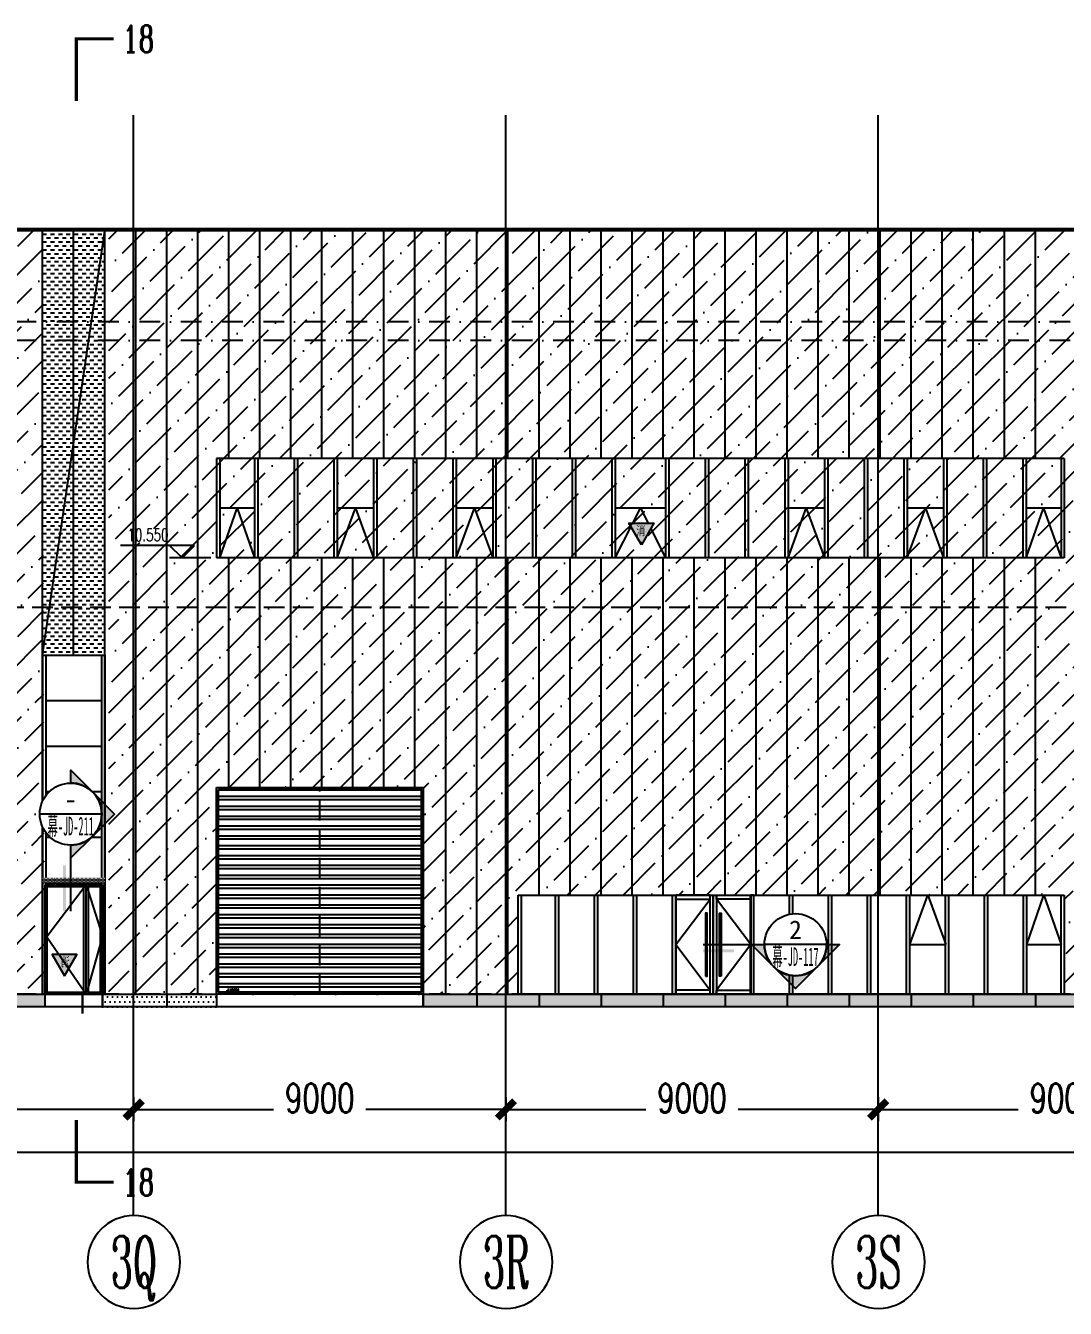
# Model space of a CAD drawing. Extents: x -2072575 to 87763, y 445513 to 805276.
# Drawn here: x -264826 to -239690, y 495625 to 526626 of the extents above; entities that cross this region are included whole.
import ezdxf
from ezdxf.enums import TextEntityAlignment as Align

# ---------------------------------------------------------------- set-up
doc = ezdxf.new("R2010")
doc.units = 0
doc.header["$LTSCALE"] = 1000
for name, pattern in [('__DASH', [0.35, 0.25, -0.1]), ('CENTER', [2, 1.25, -0.25, 0.25, -0.25]), ('DASHDOT', [1, 0.5, -0.25, 0, -0.25]), ('DOT', [0.25, 0, -0.25]), ('DOTE', [2.42, 2, -0.2, 0.02, -0.2]), ('ZN-DASH', [0.35, 0.25, -0.1])]:
    doc.linetypes.add(name, pattern=pattern)
doc.layers.get('Defpoints').update_dxf_attribs({"color": 210})
for name, color, linetype in [('!ZN1-填充-8', 8, 'Continuous'), ('!ZN1-文字-7', 7, 'Continuous'), ('!ZN1-标注-173', 173, 'Continuous'), ('!ZN3-不锈钢板幕墙-7', 7, 'Continuous'), ('!ZN3-玻璃幕墙-4', 4, 'Continuous'), ('!ZN4-辅助材料-1', 1, 'Continuous'), ('!ZN5-铝材断面-6', 6, 'Continuous'), ('!ZN7-索引-3', 3, 'Continuous'), ('3符号', 3, 'Continuous'), ('3铝板幕墙', 3, 'Continuous'), ('4玻璃幕墙', 4, 'Continuous'), ('A-AXIS-DOTE', 14, 'DOTE'), ('A-AXIS-SYMB', 3, 'Continuous'), ('A-HATCH-2', 251, 'Continuous'), ('A-LIN-V', 9, 'Continuous'), ('A-云线', 50, 'Continuous'), ('A-门窗表显示尺寸', 160, 'Continuous'), ('AS-WALL', 40, 'Continuous'), ('DIM', 173, 'Continuous'), ('DIM_ELEV', 3, 'Continuous'), ('DOT', 8, 'DOT'), ('DOTE', 1, 'CENTER'), ('IE-填充-JYZS', 7, 'Continuous'), ('PUB_TEXT', 7, 'Continuous'), ('压型钢板', 23, 'Continuous')]:
    doc.layers.add(name, color=color, linetype=linetype)
doc.layers.add('A-WALL-HATCH', color=8, linetype='Continuous', lineweight=13)
doc.layers.add('A-加建区域', color=47, linetype='Continuous', plot=False)
doc.styles.add('_TCH_AXIS', font='COMPLEX', dxfattribs={"bigfont": 'GBCBIG'})
doc.styles.add('_TCH_DIM', font='SIMPLEX', dxfattribs={"bigfont": 'GBCBIG'})
doc.styles.add('_TCH_LABEL', font='COMPLEX', dxfattribs={"bigfont": 'GBCBIG'})
doc.styles.add('A-STANDARD', font='SIMPLEX', dxfattribs={"bigfont": 'GBCBIG'})
doc.styles.add('DHTEXT-1', font='romans.shx', dxfattribs={"width": 0.7, "bigfont": 'chinese.shx'})
doc.styles.add('中南符号', font='simhei.ttf')
doc.styles.add('样式 1', font='romans.shx', dxfattribs={"width": 0.7, "bigfont": 'chinese.shx'})
doc.dimstyles.new('ZN280', dxfattribs={"dimscale": 280, "dimtxt": 2.5, "dimasz": 1.5, "dimexe": 1, "dimexo": 2, "dimgap": 0.9, "dimtad": 1, "dimdec": 0, "dimdsep": 46, "dimtxsty": 'DHTEXT-1', "dimblk": 'ARCHTICK', "dimcen": 2.5, "dimclrd": 173, "dimclre": 173, "dimclrt": 7, "dimazin": 2, "dimtfac": 1, "dimtdec": 0, "dimtix": 1, "dimtmove": 2, "dimatfit": 3, "dimfxl": 0, "dimarcsym": 0})
pattern_1 = [(45, (388215.23, -503214.68), (252.5697, 926.0889), [1190.625, -238.125, 0, -238.125])]

# ---------------------------------------------------------------- blocks, each defined once
blk = doc.blocks.new('消防救援口标识')
blk.add_wipeout([(0, 0), (-150, 260), (150, 260)]).dxf.layer = '!ZN1-标注-173'
at = {"layer": '!ZN1-填充-8'}
h = blk.add_hatch(color=252, dxfattribs=at)
h.dxf.hatch_style = 1
h.paths.add_polyline_path([(0, 0), (-150, 260), (150, 260)])
at = {"layer": '!ZN1-标注-173'}
blk.add_lwpolyline([(0, 0), (-150, 260), (150, 260)], close=True, dxfattribs=at)
at = {"layer": '!ZN1-文字-7', "ltscale": 1.5, "style": '样式 1', "width": 0.7}
blk.add_text('消', height=120, dxfattribs=at).set_placement((-62, 164), align=Align.MIDDLE_LEFT)
blk = doc.blocks.new('w4243')
at = {"layer": '!ZN4-辅助材料-1', "xscale": 2, "yscale": 2, "zscale": 2}
blk.add_blockref('消防救援口标识', (-1646421, 506714), dxfattribs=at)
blk = doc.blocks.new('WM1328')
at = {"layer": '4玻璃幕墙'}
for p, q in [((-1822540, 519937), (-1821040, 519937)), ((-1822540, 517237), (-1822540, 519937)), ((-1821040, 519937), (-1821040, 517237)), ((-1822490, 517237), (-1822490, 519887)), ((-1822490, 519887), (-1822090, 519887)), ((-1822440, 517287), (-1822440, 519837)), ((-1822440, 519837), (-1822140, 519837)), ((-1822140, 519837), (-1822140, 517287)), ((-1822090, 517237), (-1822090, 519887)), ((-1822090, 519887), (-1821090, 519887)), ((-1822040, 517287), (-1822040, 519837)), ((-1822040, 519837), (-1821140, 519837)), ((-1821090, 519887), (-1821090, 517237)), ((-1821040, 517237), (-1822540, 517237)), ((-1822140, 517287), (-1822440, 517287)), ((-1821140, 517287), (-1822040, 517287))]:
    blk.add_line(p, q, dxfattribs=at)
blk.add_lwpolyline([(-1822090, 519887), (-1822490, 518640), (-1822090, 517237)], dxfattribs=at)
at = {"layer": 'A-WALL-HATCH'}
blk.add_blockref('w4243', (-175149, 10966), dxfattribs=at)
at = {"layer": '4玻璃幕墙'}
blk.add_line((-1821140, 519837), (-1821140, 517287), dxfattribs=at)
blk.add_lwpolyline([(-1822090, 519887), (-1821140, 518630), (-1822090, 517237)], dxfattribs=at)
blk = doc.blocks.new('JLM5050')
at = {"layer": 'A-HATCH-2'}
h = blk.add_hatch(dxfattribs=at)
h.set_pattern_fill('ANSI32', color=256, scale=50, angle=45)
h.set_pattern_definition([(180, (0, 0), (-1e-14, -238.125), []), (180, (-79.38, 79.38), (-1e-14, -238.125), [])])
h.paths.add_polyline_path([(-1643430, 522187), (-1638530, 522187), (-1638530, 517287), (-1643430, 517287)])
at = {"layer": 'A-AXIS-DOTE', "linetype": '__DASH', "ltscale": 2}
blk.add_line((-1640980, 517237), (-1640980, 522237), dxfattribs=at)
at = {"layer": 'A-LIN-V'}
blk.add_lwpolyline([(-1643480, 522237), (-1638480, 522237), (-1638480, 517237), (-1643480, 517237)], close=True, dxfattribs=at)
at = {"layer": 'A-门窗表显示尺寸'}
blk.add_lwpolyline([(-1643430, 522187), (-1638530, 522187), (-1638530, 517287), (-1643430, 517287)], close=True, dxfattribs=at)
at = {"layer": 'A-门窗表显示尺寸', "color": 3, "style": 'A-STANDARD', "width": 0.705882}
blk.add_text('JLM5050', height=59.5, dxfattribs=at).set_placement((-1643230, 517317))
blk = doc.blocks.new('_ArchTick')
at = {"color": 0, "linetype": 'ByBlock', "const_width": 0.4}
blk.add_lwpolyline([(-0.5, -0.5), (0.5, 0.5)], dxfattribs=at)
blk = doc.blocks.new('*D1031')
at = {"layer": 'Defpoints', "color": 0, "ltscale": 2800, "transparency": 16777216}
for p in [(0, -1926), (184000, -1926), (184000, -3824)]:
    blk.add_point(p, dxfattribs=at)
at = {"layer": 'DIM', "color": 173, "linetype": 'ByBlock', "lineweight": -2, "ltscale": 2800, "transparency": 16777216}
for p, q in [((0, -2486), (0, -4104)), ((184000, -2486), (184000, -4104)), ((0, -3824), (90503, -3824)), ((184000, -3824), (93597, -3824))]:
    blk.add_line(p, q, dxfattribs=at)
at = {"layer": 'DIM', "color": 173, "lineweight": -2, "ltscale": 2800, "transparency": 16777216, "xscale": 420, "yscale": 420, "zscale": 420, "rotation": 180}
blk.add_blockref('_ArchTick', (0, -3824), dxfattribs=at)
at = {"layer": 'DIM', "color": 173, "lineweight": -2, "ltscale": 2800, "transparency": 16777216, "xscale": 420, "yscale": 420, "zscale": 420}
blk.add_blockref('_ArchTick', (184000, -3824), dxfattribs=at)
at = {"layer": 'DIM', "color": 7, "ltscale": 2800, "transparency": 16777216, "insert": (92050, -3549), "char_height": 700, "attachment_point": 5, "style": 'DHTEXT-1'}
blk.add_mtext('184000', dxfattribs=at)
blk = doc.blocks.new('*D1035')
at = {"layer": 'Defpoints', "color": 0, "ltscale": 2800, "transparency": 16777216}
for p in [(144000, -1926), (153000, -1926), (153000, -2784)]:
    blk.add_point(p, dxfattribs=at)
at = {"layer": 'DIM', "color": 173, "linetype": 'ByBlock', "lineweight": -2, "ltscale": 2800, "transparency": 16777216}
for p, q in [((144000, -2486), (144000, -3064)), ((144000, -2784), (147385, -2784)), ((153000, -2784), (149615, -2784)), ((153000, -2486), (153000, -3064))]:
    blk.add_line(p, q, dxfattribs=at)
at = {"layer": 'DIM', "color": 173, "lineweight": -2, "ltscale": 2800, "transparency": 16777216, "xscale": 420, "yscale": 420, "zscale": 420, "rotation": 180}
blk.add_blockref('_ArchTick', (144000, -2784), dxfattribs=at)
at = {"layer": 'DIM', "color": 173, "lineweight": -2, "ltscale": 2800, "transparency": 16777216, "xscale": 420, "yscale": 420, "zscale": 420}
blk.add_blockref('_ArchTick', (153000, -2784), dxfattribs=at)
at = {"layer": 'DIM', "color": 7, "ltscale": 2800, "transparency": 16777216, "insert": (148500, -2509), "char_height": 700, "attachment_point": 5, "style": 'DHTEXT-1'}
blk.add_mtext('9000', dxfattribs=at)
blk = doc.blocks.new('*D1036')
at = {"layer": 'Defpoints', "color": 0, "ltscale": 2800, "transparency": 16777216}
for p in [(135000, -1926), (144000, -1926), (144000, -2784)]:
    blk.add_point(p, dxfattribs=at)
at = {"layer": 'DIM', "color": 173, "linetype": 'ByBlock', "lineweight": -2, "ltscale": 2800, "transparency": 16777216}
for p, q in [((135000, -2486), (135000, -3064)), ((135000, -2784), (138385, -2784)), ((144000, -2784), (140615, -2784)), ((144000, -2486), (144000, -3064))]:
    blk.add_line(p, q, dxfattribs=at)
at = {"layer": 'DIM', "color": 173, "lineweight": -2, "ltscale": 2800, "transparency": 16777216, "xscale": 420, "yscale": 420, "zscale": 420, "rotation": 180}
blk.add_blockref('_ArchTick', (135000, -2784), dxfattribs=at)
at = {"layer": 'DIM', "color": 173, "lineweight": -2, "ltscale": 2800, "transparency": 16777216, "xscale": 420, "yscale": 420, "zscale": 420}
blk.add_blockref('_ArchTick', (144000, -2784), dxfattribs=at)
at = {"layer": 'DIM', "color": 7, "ltscale": 2800, "transparency": 16777216, "insert": (139500, -2509), "char_height": 700, "attachment_point": 5, "style": 'DHTEXT-1'}
blk.add_mtext('9000', dxfattribs=at)
blk = doc.blocks.new('*D1037')
at = {"layer": 'Defpoints', "color": 0, "ltscale": 2800, "transparency": 16777216}
for p in [(126000, -1926), (135000, -1926), (135000, -2784)]:
    blk.add_point(p, dxfattribs=at)
at = {"layer": 'DIM', "color": 173, "linetype": 'ByBlock', "lineweight": -2, "ltscale": 2800, "transparency": 16777216}
for p, q in [((126000, -2486), (126000, -3064)), ((126000, -2784), (129385, -2784)), ((135000, -2784), (131615, -2784)), ((135000, -2486), (135000, -3064))]:
    blk.add_line(p, q, dxfattribs=at)
at = {"layer": 'DIM', "color": 173, "lineweight": -2, "ltscale": 2800, "transparency": 16777216, "xscale": 420, "yscale": 420, "zscale": 420, "rotation": 180}
blk.add_blockref('_ArchTick', (126000, -2784), dxfattribs=at)
at = {"layer": 'DIM', "color": 173, "lineweight": -2, "ltscale": 2800, "transparency": 16777216, "xscale": 420, "yscale": 420, "zscale": 420}
blk.add_blockref('_ArchTick', (135000, -2784), dxfattribs=at)
at = {"layer": 'DIM', "color": 7, "ltscale": 2800, "transparency": 16777216, "insert": (130500, -2509), "char_height": 700, "attachment_point": 5, "style": 'DHTEXT-1'}
blk.add_mtext('9000', dxfattribs=at)
blk = doc.blocks.new('*D1038')
at = {"layer": 'Defpoints', "color": 0, "ltscale": 2800, "transparency": 16777216}
for p in [(117000, -1926), (126000, -1926), (126000, -2784)]:
    blk.add_point(p, dxfattribs=at)
at = {"layer": 'DIM', "color": 173, "linetype": 'ByBlock', "lineweight": -2, "ltscale": 2800, "transparency": 16777216}
for p, q in [((117000, -2486), (117000, -3064)), ((117000, -2784), (120385, -2784)), ((126000, -2784), (122615, -2784)), ((126000, -2486), (126000, -3064))]:
    blk.add_line(p, q, dxfattribs=at)
at = {"layer": 'DIM', "color": 173, "lineweight": -2, "ltscale": 2800, "transparency": 16777216, "xscale": 420, "yscale": 420, "zscale": 420, "rotation": 180}
blk.add_blockref('_ArchTick', (117000, -2784), dxfattribs=at)
at = {"layer": 'DIM', "color": 173, "lineweight": -2, "ltscale": 2800, "transparency": 16777216, "xscale": 420, "yscale": 420, "zscale": 420}
blk.add_blockref('_ArchTick', (126000, -2784), dxfattribs=at)
at = {"layer": 'DIM', "color": 7, "ltscale": 2800, "transparency": 16777216, "insert": (121500, -2509), "char_height": 700, "attachment_point": 5, "style": 'DHTEXT-1'}
blk.add_mtext('9000', dxfattribs=at)
blk = doc.blocks.new('卓越-轴号')
blk.add_circle((0, 0), 4)
at = {"color": 0, "style": '_TCH_AXIS', "width": 1.041667, "flags": 8}
blk.add_attdef('A', text='', height=4.48, dxfattribs=at).set_placement((-2, -2.24), (2, -2.24), align=Align.FIT)
blk = doc.blocks.new('*U102')
at = {"layer": '!ZN3-玻璃幕墙-4', "color": 7, "ltscale": 10}
blk.add_lwpolyline([(0, 0), (431, 1200), (863, 0)], dxfattribs=at)
blk = doc.blocks.new('*U103')
at = {"layer": '!ZN3-玻璃幕墙-4', "color": 7, "ltscale": 10}
blk.add_lwpolyline([(0, 0), (411, 1200), (823, 0)], dxfattribs=at)
blk = doc.blocks.new('*U115')
at = {"layer": '!ZN3-不锈钢板幕墙-7', "ltscale": 10}
for points in [[(793, 435), (833, 435), (833, 1965), (793, 1965)], [(1173, 435), (1133, 435), (1133, 1965), (1173, 1965)]]:
    blk.add_lwpolyline(points, close=True, dxfattribs=at)
at = {"layer": '!ZN3-玻璃幕墙-4', "color": 7, "linetype": 'ZN-DASH', "ltscale": 500}
for p, q in [((80, 1200), (903, 2300)), ((1886, 1200), (1063, 2300))]:
    blk.add_line(p, q, dxfattribs=at)
at = {"layer": '!ZN3-玻璃幕墙-4', "color": 7, "ltscale": 10}
for p, q in [((80, 1200), (903, 100)), ((1886, 1200), (1063, 100))]:
    blk.add_line(p, q, dxfattribs=at)
at = {"layer": '!ZN3-玻璃幕墙-4', "ltscale": 10}
for points in [[(80, 0), (0, 0), (0, 2400), (80, 2400)], [(80, 2300), (903, 2300), (903, 2400), (80, 2400)], [(983, 0), (903, 0), (903, 2400), (983, 2400)], [(1063, 0), (983, 0), (983, 2400), (1063, 2400)], [(1886, 2300), (1063, 2300), (1063, 2400), (1886, 2400)], [(1886, 0), (1966, 0), (1966, 2400), (1886, 2400)], [(80, 0), (903, 0), (903, 100), (80, 100)], [(1886, 0), (1063, 0), (1063, 100), (1886, 100)]]:
    blk.add_lwpolyline(points, close=True, dxfattribs=at)
blk = doc.blocks.new('*U112')
at = {"layer": '!ZN3-玻璃幕墙-4', "color": 7, "ltscale": 10}
blk.add_lwpolyline([(0, 0), (420, 1200), (840, 0)], dxfattribs=at)
blk = doc.blocks.new('*U113')
at = {"layer": '!ZN3-玻璃幕墙-4', "color": 7, "ltscale": 10}
blk.add_lwpolyline([(0, 0), (440, 1200), (880, 0)], dxfattribs=at)
blk = doc.blocks.new('*U114')
at = {"layer": '!ZN3-玻璃幕墙-4', "color": 7, "ltscale": 10}
blk.add_lwpolyline([(0, 0), (610, 1200), (1220, 0)], dxfattribs=at)
blk = doc.blocks.new('*U146')
at = {"const_width": 0.5}
for points in [[(6, 0), (0, 0), (0, -10)], [(6, -184.22), (0, -184.22), (0, -174.22)]]:
    blk.add_lwpolyline(points, dxfattribs=at)
at = {"color": 0, "style": '_TCH_LABEL', "width": 0.705882, "flags": 8}
for tag, p in [('编号上', (10.01, 0)), ('编号下', (10.01, -184.22))]:
    blk.add_attdef(tag, text='', height=4.25, dxfattribs=at).set_placement(p, align=Align.MIDDLE_CENTER)
blk = doc.blocks.new('*U151')
blk.add_trace([(0, -1.25), (0, -0.75), (5, -1.25), (5, -0.75)])
blk = doc.blocks.new('*U152')
at = {"linetype": 'Continuous'}
blk.add_wipeout([(0.09, -5), (0.46, -4.98), (0.83, -4.94), (1.19, -4.86), (1.55, -4.76), (1.89, -4.63), (2.23, -4.48), (2.55, -4.3), (2.87, -4.1), (3.16, -3.88), (3.44, -3.64), (3.7, -3.37), (3.94, -3.09), (4.15, -2.79), (4.35, -2.48), (4.52, -2.15), (4.67, -1.81), (4.79, -1.46), (4.88, -1.1), (4.95, -0.74), (4.99, -0.37), (5, 0), (4.99, 0.37), (4.95, 0.74), (4.88, 1.1), (4.79, 1.46), (4.67, 1.81), (4.52, 2.15), (4.35, 2.48), (4.15, 2.79), (3.94, 3.09), (3.7, 3.37), (3.44, 3.64), (3.16, 3.88), (2.87, 4.1), (2.55, 4.3), (2.23, 4.48), (1.89, 4.63), (1.55, 4.76), (1.19, 4.86), (0.83, 4.94), (0.46, 4.98), (0.09, 5), (-0.28, 5), (-0.65, 4.96), (-1.01, 4.9), (-1.37, 4.81), (-1.72, 4.7), (-2.07, 4.56), (-2.4, 4.42), (-2.72, 4.21), (-3.02, 3.99), (-3.31, 3.76), (-3.57, 3.51), (-3.82, 3.23), (-4.05, 2.94), (-4.26, 2.64), (-4.44, 2.31), (-4.6, 1.98), (-4.73, 1.63), (-4.84, 1.28), (-4.92, 0.92), (-4.98, 0.55), (-5, 0.18), (-5, -0.18), (-4.98, -0.55), (-4.92, -0.92), (-4.84, -1.28), (-4.73, -1.63), (-4.6, -1.98), (-4.44, -2.31), (-4.26, -2.64), (-4.05, -2.94), (-3.82, -3.23), (-3.57, -3.51), (-3.31, -3.76), (-3.02, -3.99), (-2.72, -4.21), (-2.4, -4.4), (-2.07, -4.56), (-1.72, -4.7), (-1.37, -4.81), (-1.01, -4.9), (-0.65, -4.96), (-0.28, -5)], dxfattribs=at)
h = blk.add_hatch(color=256)
h.paths.add_polyline_path([(-3.54, -3.54), (-7.07, 0), (-5, 0, 0.198912)])
h.paths.add_polyline_path([(3.54, -3.54), (0, -7.07), (-3.54, -3.54, 0.414214)])
h.paths.add_polyline_path([(5, 0), (7.07, 0), (3.54, -3.54, 0.198912)])
for points in [[(-7.07, 0), (-5, 0, 0.198912), (-3.54, -3.54), (-7.07, 0)], [(5, 0), (7.07, 0), (3.54, -3.54, 0.198912), (5, 0)], [(-3.54, -3.54, 0.414214), (3.54, -3.54), (0, -7.07), (-3.54, -3.54, 0.414214)]]:
    blk.add_lwpolyline(points, format="xyb", close=True)
at = {"ltscale": 10}
blk.add_circle((0, 0), 5, dxfattribs=at)
blk = doc.blocks.new('Zsymbol-CutIndexes_3')
at = {"linetype": 'Continuous'}
blk.add_line((5.01, 0), (-5.01, 0), dxfattribs=at)
at = {"color": 0, "style": '中南符号'}
blk.add_attdef('视图', text='', height=3, dxfattribs=at).set_placement((0, 0), align=Align.BOTTOM_CENTER)
at = {"color": 0, "style": '中南符号', "width": 0.692568}
blk.add_attdef('图号', text='', height=3, dxfattribs=at).set_placement((-3.74, -3.44), (3.73, -3.44), align=Align.FIT)
blk = doc.blocks.new('20250919090932')
at = {"layer": '!ZN1-填充-8'}
h = blk.add_hatch(dxfattribs=at)
h.set_pattern_fill('ANSI36', color=256, scale=300, style=0)
h.set_pattern_definition(pattern_1)
h.paths.add_polyline_path([(123850, 0), (123850, -27), (123850, 0), (100611, 0), (100600, 0), (121500, 0), (121500, 2400), (100600, 2400), (100600, 0), (96811, 0), (96800, 0), (98300, 0), (98400, 18450), (123800, 18458)])
blk = doc.blocks.new('20250919090956')
at = {"layer": '!ZN1-填充-8'}
h = blk.add_hatch(dxfattribs=at)
h.set_pattern_fill('ANSI36', color=256, scale=300, style=0)
h.set_pattern_definition(pattern_1)
h.paths.add_polyline_path([(150800, 18450), (125400, 18450), (125400, 0), (128000, 0), (128000, 5000), (133000, 5000), (133000, -300), (133300, 0), (148500, 0), (135300, 0), (135300, 2400), (148500, 2400), (148500, 0), (152311, 0), (152300, 0), (150800, 0)])
blk = doc.blocks.new('20250924150415')
at = {"ltscale": 10}
blk.add_wipeout([(0, 0), (0, 120), (1500, 120), (1500, 0)], dxfattribs=at).dxf.layer = '3铝板幕墙'
at = {"layer": '!ZN1-填充-8'}
h = blk.add_hatch(dxfattribs=at)
h.set_pattern_fill('DOTS', color=141, scale=20, style=0)
h.set_pattern_definition([(0, (1780047.875, -510492.864), (15.875, 31.75), [0, -31.75])])
h.paths.add_polyline_path([(0, 120), (1500, 120), (1500, 0), (0, 0)])
blk = doc.blocks.new('*U153')
blk.add_trace([(0, 1.25), (0, 0.75), (7.38, 1.25), (7.38, 0.75)])
blk = doc.blocks.new('20250821140405')
at = {"layer": 'DOT', "linetype": 'DASHDOT'}
for p, q in [((192648.2, 18500), (-7043.9, 18500)), ((192648.2, 16250), (-7043.9, 16250)), ((192648.2, 15800), (-7043.9, 15800)), ((192648.2, 0), (-7043.9, 0))]:
    blk.add_line(p, q, dxfattribs=at)
at = {"layer": 'DOTE', "ltscale": 280}
for p, q in [((126000, -5350), (126000, 21247.6)), ((135000, -5350), (135000, 21247.6)), ((144000, -5350), (144000, 21247.6))]:
    blk.add_line(p, q, dxfattribs=at)
at = {"layer": '3符号', "color": 7}
ref = blk.add_blockref('卓越-轴号', (126006.3, -6470), dxfattribs=dict(at, xscale=-280, yscale=280, zscale=280))
ref.add_attrib('A', '3Q', dxfattribs={"layer": '0', "color": 0, "height": 1254.4, "style": '_TCH_AXIS', "width": 0.535714}).set_placement((125446.3, -7097.2), (126566.3, -7097.2), align=Align.FIT)
ref = blk.add_blockref('卓越-轴号', (135006.3, -6470), dxfattribs=dict(at, xscale=-280, yscale=280, zscale=280))
ref.add_attrib('A', '3R', dxfattribs={"layer": '0', "color": 0, "height": 1254.4, "style": '_TCH_AXIS', "width": 0.506757}).set_placement((134446.3, -7097.2), (135566.3, -7097.2), align=Align.FIT)
ref = blk.add_blockref('卓越-轴号', (144006.3, -6470), dxfattribs=dict(at, xscale=-280, yscale=280, zscale=280))
ref.add_attrib('A', '3S', dxfattribs={"layer": '0', "color": 0, "height": 1254.4, "style": '_TCH_AXIS', "width": 0.568182}).set_placement((143446.3, -7097.2), (144566.3, -7097.2), align=Align.FIT)
at = {"layer": 'A-LIN-V'}
blk.add_blockref('JLM5050', (1771480.2, -517237.5), dxfattribs=at)
at = {"layer": 'DIM', "ltscale": 2800}
for base, p1, p2, picture, middle in [((184000, -3824.1), (0, -1926.1), (184000, -1926.1), '*D1031', (92050, -3549.1)), ((126000, -2784.1), (117000, -1926.1), (126000, -1926.1), '*D1038', (121500, -2509.1)), ((135000, -2784.1), (126000, -1926.1), (135000, -1926.1), '*D1037', (130500, -2509.1)), ((144000, -2784.1), (135000, -1926.1), (144000, -1926.1), '*D1036', (139500, -2509.1)), ((153000, -2784.1), (144000, -1926.1), (153000, -1926.1), '*D1035', (148500, -2509.1))]:
    dim = blk.add_linear_dim(base=base, p1=p1, p2=p2, angle=0, dimstyle='ZN280', dxfattribs=at)
    dim.commit()
    dim.dimension.update_dxf_attribs({"geometry": picture, "text_midpoint": middle, "dimtype": 129})

msp = doc.modelspace()

# ---------------------------------------------------------------- hatches: boundary and pattern name
at = {"layer": '!ZN1-填充-8'}
h = msp.add_hatch(dxfattribs=at)
h.set_pattern_fill('DOTS', color=141, scale=75, style=0)
h.set_pattern_definition([(0, (-308715.23, 502914.68), (59.53125, 119.0625), [0, -119.0625])])
h.paths.add_polyline_path([(-308715.2, 503214.7), (-264365.2, 503214.7), (-264365.2, 502914.7), (-308715.2, 502914.7)])
h = msp.add_hatch(dxfattribs=at)
h.set_pattern_fill('DOTS', color=141, scale=75, style=0)
h.set_pattern_definition([(0, (-262965.23, 502914.68), (59.531, 119.0625), [0, -119.0625])])
h.paths.add_polyline_path([(-262965.2, 503214.7), (-260215.2, 503214.7), (-260215.2, 502914.7), (-262965.2, 502914.7)])
h = msp.add_hatch(dxfattribs=at)
h.set_pattern_fill('DOTS', color=141, scale=75, style=0)
h.set_pattern_definition([(0, (-255215.23, 502914.68), (59.53125, 119.0625), [0, -119.0625])])
h.paths.add_polyline_path([(-255215.2, 503214.7), (-203315.2, 503214.7), (-203315.2, 502914.7), (-255215.2, 502914.7)])
at = {"layer": 'IE-填充-JYZS', "ltscale": 10}
h = msp.add_hatch(dxfattribs=at)
h.set_pattern_fill('DOTS', color=141, scale=10)
h.set_pattern_definition([(0, (-389015.228, 521664.675), (7.9375, 15.875), [0, -15.875])])
h.paths.add_polyline_path([(-389015.2, 521714.7), (-203315.2, 521714.7), (-203315.2, 521664.7), (-389015.2, 521664.7)])
h = msp.add_hatch(dxfattribs=at)
h.set_pattern_fill('DASH', color=253, scale=100)
h.set_pattern_definition([(0, (0, 0), (95.25, 95.25), [95.25, -95.25])])
h.paths.add_polyline_path([(-262915.2, 511414.7), (-264415.2, 511414.7), (-264415.2, 521664.7), (-262915.2, 521664.7)])

# ---------------------------------------------------------------- linework, layer by layer
at = {"layer": '!ZN7-索引-3', "ltscale": 3}
msp.add_line((-248449.1, 504414.7), (-246213.9, 504414.7), dxfattribs=at)
at = {"layer": '3铝板幕墙', "ltscale": 1000}
for p, q in [((-264415.2, 521714.7), (-264415.2, 521664.7)), ((-262915.2, 521714.7), (-262915.2, 521664.7)), ((-261415.2, 521714.7), (-261415.2, 521664.7)), ((-259915.2, 521714.7), (-259915.2, 521664.7)), ((-258415.2, 521714.7), (-258415.2, 521664.7)), ((-256915.2, 521714.7), (-256915.2, 521664.7)), ((-255415.2, 521714.7), (-255415.2, 521664.7)), ((-253915.2, 521714.7), (-253915.2, 521664.7)), ((-252415.2, 521714.7), (-252415.2, 521664.7)), ((-250915.2, 521714.7), (-250915.2, 521664.7)), ((-249415.2, 521714.7), (-249415.2, 521664.7)), ((-247915.2, 521714.7), (-247915.2, 521664.7)), ((-246415.2, 521714.7), (-246415.2, 521664.7)), ((-244915.2, 521714.7), (-244915.2, 521664.7)), ((-243415.2, 521714.7), (-243415.2, 521664.7)), ((-241915.2, 521714.7), (-241915.2, 521664.7)), ((-240415.2, 521714.7), (-240415.2, 521664.7)), ((-261415.2, 503214.7), (-261415.2, 502914.7)), ((-253915.2, 503214.7), (-253915.2, 502914.7)), ((-252415.2, 503214.7), (-252415.2, 502914.7)), ((-250915.2, 503214.7), (-250915.2, 502914.7)), ((-249415.2, 503214.7), (-249415.2, 502914.7)), ((-247915.2, 503214.7), (-247915.2, 502914.7)), ((-244915.2, 503214.7), (-244915.2, 502914.7)), ((-243415.2, 503214.7), (-243415.2, 502914.7)), ((-241915.2, 503214.7), (-241915.2, 502914.7)), ((-240415.2, 503214.7), (-240415.2, 502914.7))]:
    msp.add_line(p, q, dxfattribs=at)
msp.add_lwpolyline([(-389015.2, 521714.7), (-203315.2, 521714.7), (-203315.2, 521664.7), (-389015.2, 521664.7)], close=True, dxfattribs=at)
at = {"layer": '4玻璃幕墙', "ltscale": 10}
for p, q in [((-260215.2, 516164.7), (-260215.2, 513764.7)), ((-239715.2, 516164.7), (-260215.2, 516164.7)), ((-260135.2, 516164.7), (-260135.2, 513764.7)), ((-259295.2, 516164.7), (-259295.2, 513764.7)), ((-259215.2, 516164.7), (-259215.2, 513764.7)), ((-258335.2, 516164.7), (-258335.2, 513764.7)), ((-258255.2, 516164.7), (-258255.2, 513764.7)), ((-257375.2, 516164.7), (-257375.2, 513764.7)), ((-257295.2, 516164.7), (-257295.2, 513764.7)), ((-256415.2, 516164.7), (-256415.2, 513764.7)), ((-256335.2, 516164.7), (-256335.2, 513764.7)), ((-255455.2, 516164.7), (-255455.2, 513764.7)), ((-255375.2, 516164.7), (-255375.2, 513764.7)), ((-254495.2, 516164.7), (-254495.2, 513764.7)), ((-254415.2, 516164.7), (-254415.2, 513764.7)), ((-253535.2, 516164.7), (-253535.2, 513764.7)), ((-253455.2, 516164.7), (-253455.2, 513764.7)), ((-252575.2, 516164.7), (-252575.2, 513764.7)), ((-252495.2, 516164.7), (-252495.2, 513764.7)), ((-251615.2, 516164.7), (-251615.2, 513764.7)), ((-251535.2, 516164.7), (-251535.2, 513764.7)), ((-250655.2, 516164.7), (-250655.2, 513764.7)), ((-250575.2, 516164.7), (-250575.2, 513764.7)), ((-249355.2, 516164.7), (-249355.2, 513764.7)), ((-249275.2, 516164.7), (-249275.2, 513764.7)), ((-248395.2, 516164.7), (-248395.2, 513764.7)), ((-248315.2, 516164.7), (-248315.2, 513764.7)), ((-247435.2, 516164.7), (-247435.2, 513764.7)), ((-247355.2, 516164.7), (-247355.2, 513764.7)), ((-246475.2, 516164.7), (-246475.2, 513764.7)), ((-246395.2, 516164.7), (-246395.2, 513764.7)), ((-245515.2, 516164.7), (-245515.2, 513764.7)), ((-245435.2, 516164.7), (-245435.2, 513764.7)), ((-244555.2, 516164.7), (-244555.2, 513764.7)), ((-244475.2, 516164.7), (-244475.2, 513764.7)), ((-243595.2, 516164.7), (-243595.2, 513764.7)), ((-243515.2, 516164.7), (-243515.2, 513764.7)), ((-242635.2, 516164.7), (-242635.2, 513764.7)), ((-242555.2, 516164.7), (-242555.2, 513764.7)), ((-241675.2, 516164.7), (-241675.2, 513764.7)), ((-241595.2, 516164.7), (-241595.2, 513764.7)), ((-240715.2, 516164.7), (-240715.2, 513764.7)), ((-240635.2, 516164.7), (-240635.2, 513764.7)), ((-239795.2, 516164.7), (-239795.2, 513764.7)), ((-239715.2, 516164.7), (-239715.2, 513764.7)), ((-259295.2, 514964.7), (-260135.2, 514964.7)), ((-256415.2, 514964.7), (-257295.2, 514964.7)), ((-253535.2, 514964.7), (-254415.2, 514964.7)), ((-249355.2, 514964.7), (-250575.2, 514964.7)), ((-245515.2, 514964.7), (-246395.2, 514964.7)), ((-242635.2, 514964.7), (-243515.2, 514964.7)), ((-239795.2, 514964.7), (-240635.2, 514964.7)), ((-239715.2, 513764.7), (-260215.2, 513764.7)), ((-264415.2, 511414.7), (-262915.2, 511414.7)), ((-264335.2, 510314.7), (-262995.2, 510314.7)), ((-264335.2, 509214.7), (-262995.2, 509214.7)), ((-264335.2, 508114.7), (-262995.2, 508114.7)), ((-264335.2, 507014.7), (-262995.2, 507014.7))]:
    msp.add_line(p, q, dxfattribs=at)
at = {"layer": '4玻璃幕墙', "ltscale": 1.5}
for p, q in [((-252915.2, 503214.7), (-252915.2, 505614.7)), ((-252915.2, 505614.7), (-239715.2, 505614.7)), ((-252835.2, 503214.7), (-252835.2, 505614.7)), ((-252012.4, 503214.7), (-252012.4, 505614.7)), ((-251932.4, 503214.7), (-251932.4, 505614.7)), ((-251069.5, 503214.7), (-251069.5, 505614.7)), ((-250989.5, 503214.7), (-250989.5, 505614.7)), ((-250126.7, 503214.7), (-250126.7, 505614.7)), ((-250046.7, 503214.7), (-250046.7, 505614.7)), ((-249183.8, 503214.7), (-249183.8, 505614.7)), ((-249103.8, 503214.7), (-249103.8, 505614.7)), ((-247298.1, 503214.7), (-247298.1, 505614.7)), ((-247218.1, 503214.7), (-247218.1, 505614.7)), ((-246355.2, 503214.7), (-246355.2, 505614.7)), ((-246275.2, 503214.7), (-246275.2, 505614.7)), ((-245412.4, 503214.7), (-245412.4, 505614.7)), ((-245332.4, 503214.7), (-245332.4, 505614.7)), ((-244469.5, 503214.7), (-244469.5, 505614.7)), ((-244389.5, 503214.7), (-244389.5, 505614.7)), ((-243526.7, 503214.7), (-243526.7, 505614.7)), ((-243446.7, 503214.7), (-243446.7, 505614.7)), ((-242583.8, 503214.7), (-242583.8, 505614.7)), ((-242503.8, 503214.7), (-242503.8, 505614.7)), ((-241640.9, 503214.7), (-241640.9, 505614.7)), ((-241560.9, 503214.7), (-241560.9, 505614.7)), ((-240698.1, 503214.7), (-240698.1, 505614.7)), ((-240618.1, 503214.7), (-240618.1, 505614.7)), ((-239795.2, 503214.7), (-239795.2, 505614.7)), ((-239715.2, 505614.7), (-239715.2, 503214.7)), ((-243446.7, 504414.7), (-242583.8, 504414.7)), ((-240618.1, 504414.7), (-239795.2, 504414.7)), ((-239715.2, 503214.7), (-252915.2, 503214.7))]:
    msp.add_line(p, q, dxfattribs=at)
at = {"layer": 'A-LIN-V'}
for p, q in [((-203315.2, 521714.7), (-388915.2, 521714.7)), ((-203315.2, 521664.7), (-388915.2, 521664.7)), ((-264415.2, 511414.7), (-264415.2, 521664.7)), ((-262915.2, 511414.7), (-262915.2, 521664.7)), ((-260215.2, 503214.7), (-260215.2, 502914.7)), ((-255215.2, 503214.7), (-255215.2, 502914.7))]:
    msp.add_line(p, q, dxfattribs=at)
at = {"layer": 'A-加建区域', "linetype": '__DASH', "ltscale": 2}
msp.add_line((-195567, 512564.7), (-395259.1, 512564.7), dxfattribs=at)
at = {"layer": 'AS-WALL'}
msp.add_line((-195567, 502914.7), (-395259.1, 502914.7), dxfattribs=at)
msp.add_lwpolyline([(-264415.2, 511414.7), (-264415.2, 511414.7), (-262915.2, 521664.7)], dxfattribs=at)
at = {"layer": 'DIM_ELEV'}
for p, q in [((-260745.2, 514064.7), (-262533.2, 514064.7)), ((-261045.2, 513764.7), (-261345.2, 514064.7)), ((-261045.2, 513764.7), (-260745.2, 514064.7)), ((-260345.2, 513764.7), (-261345.2, 513764.7))]:
    msp.add_line(p, q, dxfattribs=at)
at = {"layer": '压型钢板', "ltscale": 10}
for p, q in [((-263665.2, 511414.7), (-263665.2, 521714.7)), ((-262165.2, 503214.7), (-262165.2, 521714.7)), ((-261415.2, 503214.7), (-261415.2, 521714.7)), ((-260665.2, 503214.7), (-260665.2, 521714.7)), ((-259915.2, 516164.7), (-259915.2, 521714.7)), ((-259165.2, 516164.7), (-259165.2, 521714.7)), ((-258415.2, 516164.7), (-258415.2, 521714.7)), ((-257665.2, 516164.7), (-257665.2, 521714.7)), ((-256915.2, 516164.7), (-256915.2, 521714.7)), ((-256165.2, 516164.7), (-256165.2, 521714.7)), ((-255415.2, 516164.7), (-255415.2, 521714.7)), ((-254665.2, 516164.7), (-254665.2, 521714.7)), ((-253915.2, 516164.7), (-253915.2, 521714.7)), ((-253165.2, 516164.7), (-253165.2, 521714.7)), ((-252415.2, 516164.7), (-252415.2, 521714.7)), ((-251665.2, 516164.7), (-251665.2, 521714.7)), ((-250915.2, 516164.7), (-250915.2, 521714.7)), ((-250165.2, 516164.7), (-250165.2, 521714.7)), ((-249415.2, 516164.7), (-249415.2, 521714.7)), ((-248665.2, 516164.7), (-248665.2, 521714.7)), ((-247915.2, 516164.7), (-247915.2, 521714.7)), ((-247165.2, 516164.7), (-247165.2, 521714.7)), ((-246415.2, 516164.7), (-246415.2, 521714.7)), ((-245665.2, 516164.7), (-245665.2, 521714.7)), ((-244915.2, 516164.7), (-244915.2, 521714.7)), ((-244165.2, 516164.7), (-244165.2, 521714.7)), ((-243415.2, 516164.7), (-243415.2, 521714.7)), ((-242665.2, 516164.7), (-242665.2, 521714.7)), ((-241915.2, 516164.7), (-241915.2, 521714.7)), ((-241165.2, 516164.7), (-241165.2, 521714.7)), ((-240415.2, 516164.7), (-240415.2, 521714.7)), ((-259915.2, 508214.7), (-259915.2, 513764.7)), ((-259165.2, 508214.7), (-259165.2, 513764.7)), ((-258415.2, 508214.7), (-258415.2, 513764.7)), ((-257665.2, 508214.7), (-257665.2, 513764.7)), ((-256915.2, 508214.7), (-256915.2, 513764.7)), ((-256165.2, 508214.7), (-256165.2, 513764.7)), ((-255415.2, 508214.7), (-255415.2, 513764.7)), ((-254665.2, 503214.7), (-254665.2, 513764.7)), ((-253915.2, 503214.7), (-253915.2, 513764.7)), ((-253165.2, 503214.7), (-253165.2, 513764.7)), ((-252415.2, 505614.7), (-252415.2, 513764.7)), ((-251665.2, 505614.7), (-251665.2, 513764.7)), ((-250915.2, 505614.7), (-250915.2, 513764.7)), ((-250165.2, 505614.7), (-250165.2, 513764.7)), ((-249415.2, 505614.7), (-249415.2, 513764.7)), ((-248665.2, 505614.7), (-248665.2, 513764.7)), ((-247915.2, 505614.7), (-247915.2, 513764.7)), ((-247165.2, 505614.7), (-247165.2, 513764.7)), ((-246415.2, 505614.7), (-246415.2, 513764.7)), ((-245665.2, 505614.7), (-245665.2, 513764.7)), ((-244915.2, 505614.7), (-244915.2, 513764.7)), ((-244165.2, 505614.7), (-244165.2, 513764.7)), ((-243415.2, 505614.7), (-243415.2, 513764.7)), ((-242665.2, 505614.7), (-242665.2, 513764.7)), ((-241915.2, 505614.7), (-241915.2, 513764.7)), ((-241165.2, 505614.7), (-241165.2, 513764.7)), ((-240415.2, 505614.7), (-240415.2, 513764.7))]:
    msp.add_line(p, q, dxfattribs=at)

# ---------------------------------------------------------------- block references
at = {"layer": '!ZN3-玻璃幕墙-4', "ltscale": 500}
for name, p in [('*U112', (-260135.2, 513764.7)), ('*U113', (-257295.2, 513764.7)), ('*U113', (-254415.2, 513764.7)), ('*U114', (-250575.2, 513764.7)), ('*U113', (-246395.2, 513764.7)), ('*U113', (-243515.2, 513764.7)), ('*U112', (-240635.2, 513764.7)), ('*U115', (-249183.8, 503214.7)), ('*U102', (-243446.7, 504414.7)), ('*U103', (-240618.1, 504414.7))]:
    msp.add_blockref(name, p, dxfattribs=at)
at = {"layer": '!ZN7-索引-3', "color": 7, "ltscale": 3, "xscale": 150, "yscale": 150, "zscale": 150}
msp.add_blockref('*U151', (-248449.1, 504414.7), dxfattribs=at)

# ---------------------------------------------------------------- texts
at = {"layer": 'PUB_TEXT', "style": '_TCH_DIM', "width": 0.705882}
msp.add_text('10.550', height=297.5, dxfattribs=at).set_placement((-262363.2, 514169.7))

# ---------------------------------------------------------------- next in the draw order: block references
at = {"xscale": -1}
msp.add_blockref('WM1328', (-2085455.6, -14022.8), dxfattribs=at)

# ---------------------------------------------------------------- next in the draw order: linework, layer by layer
at = {"layer": 'A-AXIS-SYMB', "color": 1, "const_width": 50}
msp.add_lwpolyline([(-263451.5, 502747.2), (-263451.5, 503247.2)], dxfattribs=at)
at = {"layer": 'A-LIN-V'}
for p, q in [((-264365.2, 503214.7), (-264365.2, 502914.7)), ((-262965.2, 503214.7), (-262965.2, 502914.7))]:
    msp.add_line(p, q, dxfattribs=at)

# ---------------------------------------------------------------- next in the draw order: block references
at = {"layer": 'A-云线', "ltscale": 10}
msp.add_blockref('20250821140405', (-388215.2, 503214.7), dxfattribs=at)

# ---------------------------------------------------------------- next in the draw order: block references
at = {"layer": '!ZN4-辅助材料-1', "xscale": 2, "yscale": 2, "zscale": 2}
msp.add_blockref('消防救援口标识', (-249939.6, 514077.6), dxfattribs=at)
at = {"layer": '!ZN7-索引-3', "color": 7, "ltscale": 3, "xscale": 150, "yscale": 150, "zscale": 150}
msp.add_blockref('*U152', (-246213.9, 504414.7), dxfattribs=at)
at = {"xscale": -1}
msp.add_blockref('WM1328', (-2085455.6, -14022.8), dxfattribs=at)

# ---------------------------------------------------------------- next in the draw order: linework, layer by layer
at = {"layer": '3铝板幕墙', "ltscale": 1000}
msp.add_line((-246415.2, 503214.7), (-246415.2, 502914.7), dxfattribs=at)
for points in [[(-308715.2, 503214.7), (-264365.2, 503214.7), (-264365.2, 502914.7), (-308715.2, 502914.7)], [(-262965.2, 503214.7), (-260215.2, 503214.7), (-260215.2, 502914.7), (-262965.2, 502914.7)], [(-255215.2, 503214.7), (-203315.2, 503214.7), (-203315.2, 502914.7), (-255215.2, 502914.7)]]:
    msp.add_lwpolyline(points, close=True, dxfattribs=at)
at = {"layer": '4玻璃幕墙', "ltscale": 10}
for p, q in [((-264415.2, 511414.7), (-264415.2, 503214.7)), ((-264335.2, 511414.7), (-264335.2, 503214.7)), ((-262995.2, 511414.7), (-262995.2, 503214.7)), ((-262915.2, 511414.7), (-262915.2, 503214.7)), ((-264335.2, 505914.7), (-262995.2, 505914.7)), ((-262915.2, 503214.7), (-264415.2, 503214.7))]:
    msp.add_line(p, q, dxfattribs=at)
at = {"layer": '压型钢板', "ltscale": 10}
for p, q in [((-264415.2, 503214.7), (-264415.2, 521714.7)), ((-262915.2, 503214.7), (-262915.2, 521714.7))]:
    msp.add_line(p, q, dxfattribs=at)

# ---------------------------------------------------------------- next in the draw order: block references
at = {"layer": '!ZN5-铝材断面-6', "ltscale": 10}
for name in ['20250919090932', '20250919090956']:
    msp.add_blockref(name, (-388215.2, 503214.7), dxfattribs=at)
at = {"layer": '!ZN7-索引-3', "color": 7, "ltscale": 3}
ref = msp.add_blockref('Zsymbol-CutIndexes_3', (-246213.9, 504414.7), dxfattribs=dict(at, xscale=150, yscale=150, zscale=150))
ref.add_attrib('视图', '2', dxfattribs={"layer": '0', "color": 0, "height": 450, "style": '中南符号'}).set_placement((-246213.9, 504414.7), align=Align.BOTTOM_CENTER)
ref.add_attrib('图号', '幕-JD-117', dxfattribs={"layer": '0', "color": 0, "height": 450, "style": '中南符号', "width": 0.38476}).set_placement((-246775.3, 503898.6), (-245654.7, 503898.6), align=Align.FIT)
at = {"layer": '3符号', "color": 7}
ref = msp.add_blockref('*U146', (-263601.5, 526307.1), dxfattribs=dict(at, xscale=150, yscale=150, zscale=150))
ref.add_attrib('编号上', '18', dxfattribs={"layer": '0', "color": 0, "height": 637.5, "style": '_TCH_LABEL', "width": 0.705882}).set_placement((-262100.8, 526307.1), align=Align.MIDDLE_CENTER)
ref.add_attrib('编号下', '18', dxfattribs={"layer": '0', "color": 0, "height": 637.5, "style": '_TCH_LABEL', "width": 0.705882}).set_placement((-262100.8, 498673.3), align=Align.MIDDLE_CENTER)

# ---------------------------------------------------------------- next in the draw order: block references
at = {"layer": '!ZN7-索引-3', "ltscale": 10}
msp.add_blockref('20250924150415', (-264415.2, 505914.7), dxfattribs=at)

# ---------------------------------------------------------------- next in the draw order: linework, layer by layer
at = {"layer": '!ZN7-索引-3', "ltscale": 3}
msp.add_line((-263735.8, 505226.8), (-263735.8, 507570.7), dxfattribs=at)

# ---------------------------------------------------------------- next in the draw order: block references
at = {"layer": '!ZN7-索引-3', "color": 7, "ltscale": 3, "xscale": 150, "yscale": 150, "zscale": 150, "rotation": 90}
msp.add_blockref('*U153', (-263735.8, 505226.8), dxfattribs=at)

# ---------------------------------------------------------------- next in the draw order: block references
msp.add_blockref('*U152', (-263735.8, 507570.7), dxfattribs=at)

# ---------------------------------------------------------------- next in the draw order: block references
at = {"layer": '!ZN7-索引-3', "color": 7, "ltscale": 3}
ref = msp.add_blockref('Zsymbol-CutIndexes_3', (-263735.8, 507570.7), dxfattribs=dict(at, xscale=150, yscale=150, zscale=150))
ref.add_attrib('视图', '-', dxfattribs={"layer": '0', "color": 0, "height": 450, "style": '中南符号'}).set_placement((-263735.8, 507570.7), align=Align.BOTTOM_CENTER)
ref.add_attrib('图号', '幕-JD-211', dxfattribs={"layer": '0', "color": 0, "height": 450, "style": '中南符号', "width": 0.38476}).set_placement((-264297.1, 507054.6), (-263176.6, 507054.6), align=Align.FIT)

doc.saveas('drawing.dxf')
